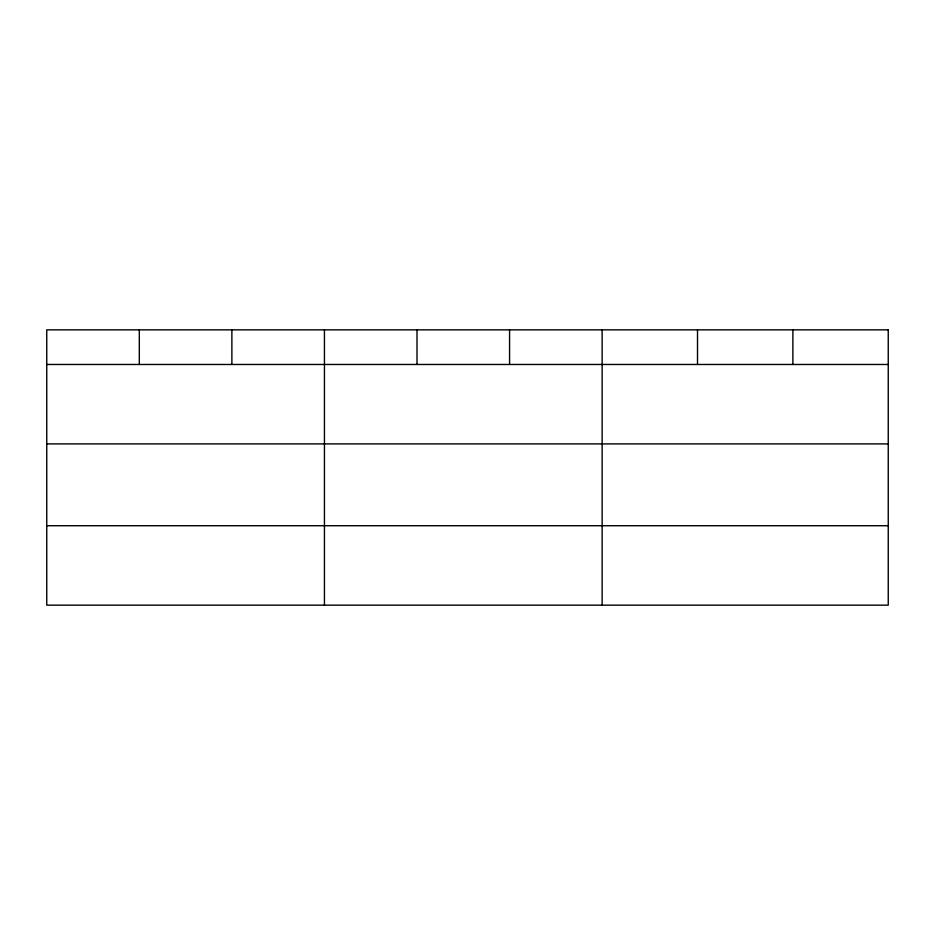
<?xml version="1.0" encoding="UTF-8"?>
<svg xmlns="http://www.w3.org/2000/svg" width="935" height="935" viewBox="0 0 935 935"><rect width="100%" height="100%" fill="white"/><g stroke="black" fill="none" stroke-linecap="round" stroke-linejoin="round"><path stroke-width="1.4" d="M46.75 364.475L888.25 364.475M46.75 443.903L888.25 443.903M46.75 525.727L888.25 525.727M792.88 329.845L792.88 364.475M697.51 329.845L697.51 364.475M602.14 329.845L602.14 605.155M509.575 329.845L509.575 364.475M417.01 329.845L417.01 364.475M324.445 329.845L324.445 605.155M231.88 329.845L231.88 364.475M139.315 329.845L139.315 364.475M888.25 329.845L46.75 329.845L46.75 605.155L888.25 605.155L888.25 329.845"/></g></svg>
